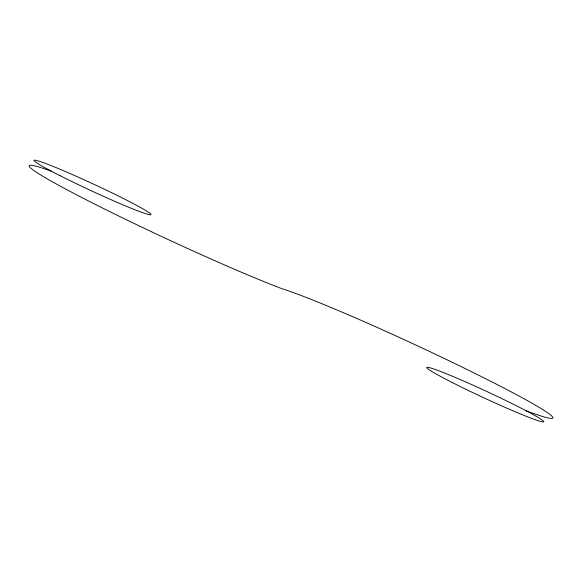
<?xml version="1.0" encoding="UTF-8"?>
<svg xmlns="http://www.w3.org/2000/svg" width="582" height="582" viewBox="0 0 582 582"><rect width="100%" height="100%" fill="white"/><g stroke="black" fill="none" stroke-linecap="round" stroke-linejoin="round"><path stroke-width="0.87" d="M51.296 171.152A156.602 8.468 24.9 0 0 88.646 201.037A156.602 8.468 24.9 0 0 282.292 288.825A155.765 8.424 24.9 0 1 481.838 376.809A155.765 8.424 24.9 0 1 526.266 410.848M59.924 175.604A64.515 3.492 24.9 0 0 150.84 214.707A64.515 3.492 24.9 0 0 66.515 172.01A64.515 3.492 24.9 0 0 59.924 175.604M452.636 382.723A64.515 3.492 24.9 0 0 543.552 421.826A64.515 3.492 24.9 0 0 459.234 379.129A64.515 3.492 24.9 0 0 452.636 382.723"/></g></svg>
